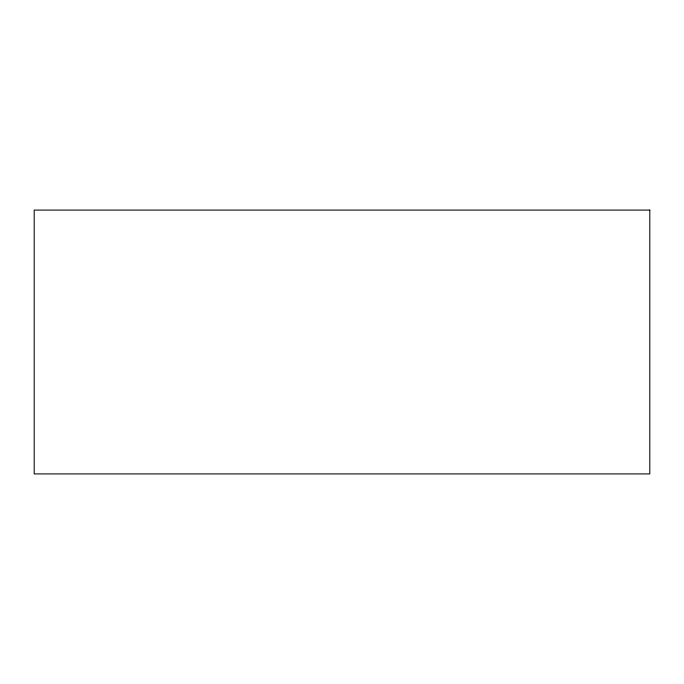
<?xml version="1.0" encoding="UTF-8"?>
<svg xmlns="http://www.w3.org/2000/svg" width="684" height="684" viewBox="0 0 684 684"><rect width="100%" height="100%" fill="white"/><g stroke="black" fill="none" stroke-linecap="round" stroke-linejoin="round"><path stroke-width="1.03" d="M649.8 210.082L34.2 210.082L34.2 473.918L649.8 473.918L649.8 210.082"/></g></svg>
